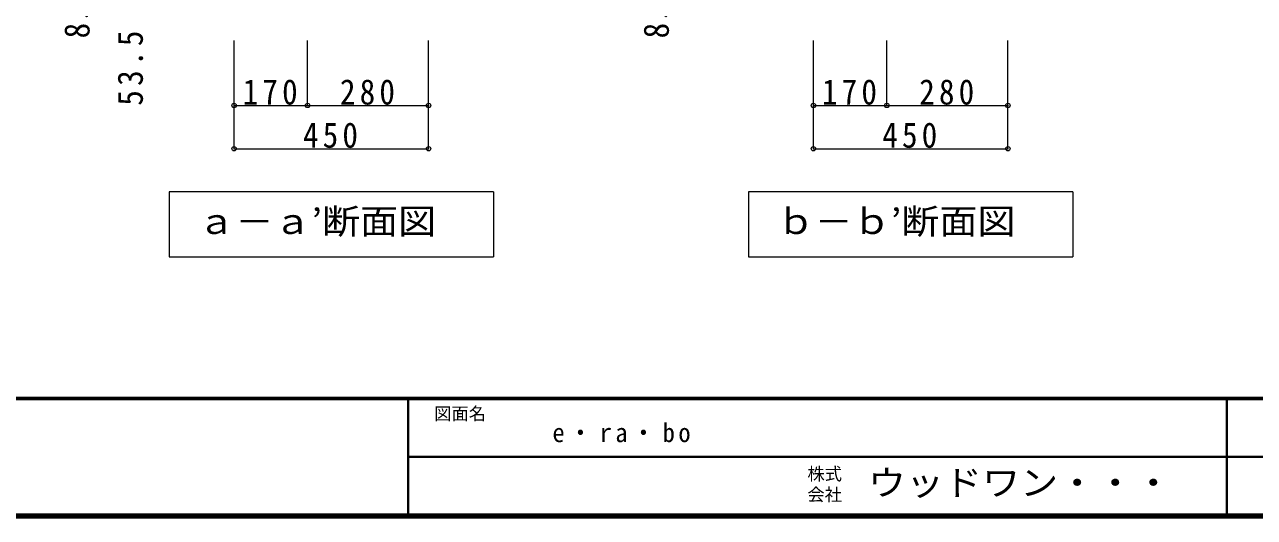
# Model space of a CAD drawing. Units: millimetres at full size, sheet at 1:20; details may follow other scales. Extents: x -3922 to 3878, y -2932 to 2722.
# Drawn here: x -909 to 1935, y -2864 to -1724 of the extents above; entities that cross this region are included whole.
import ezdxf
from ezdxf.enums import TextEntityAlignment as Align

# ---------------------------------------------------------------- set-up
doc = ezdxf.new("R2010")
doc.units = ezdxf.units.MM
doc.header["$LTSCALE"] = 20
doc.header["$PDMODE"] = 32
doc.header["$PDSIZE"] = 10
for name, color, linetype, lineweight in [('0-A_文字', 7, 'Continuous', 18), ('0-B_寸法', 7, 'Continuous', 9), ('F-1_枠', 6, 'Continuous', 40)]:
    doc.layers.add(name, color=color, linetype=linetype, lineweight=lineweight)
doc.layers.add('F-A_文字', color=7, linetype='Continuous')
doc.styles.add('ＭＳ ゴシック', font='')
doc.styles.get('ＭＳ ゴシック').set_extended_font_data('MS Gothic')

msp = doc.modelspace()

# ---------------------------------------------------------------- linework, layer by layer
at = {"layer": '0-A_文字'}
for p, q in [((175.01, -2111.27), (175.01, -2261.27)), ((1515.01, -2111.27), (1515.01, -2261.27)), ((-574.99, -2261.27), (175.01, -2261.27)), ((765.01, -2261.27), (1515.01, -2261.27))]:
    msp.add_line(p, q, dxfattribs=at)
for points in [[(175.01, -2111.27), (-574.99, -2111.27), (-574.99, -2261.27)], [(1515.01, -2111.27), (765.01, -2111.27), (765.01, -2261.27)]]:
    msp.add_lwpolyline(points, dxfattribs=at)
at = {"layer": '0-B_寸法', "color": 4}
for p, q in [((-424.99, -2011.27), (-424.99, -1761.27)), ((-254.99, -1911.27), (-254.99, -1761.27)), ((25.01, -2011.27), (25.01, -1761.27)), ((915.01, -2011.27), (915.01, -1761.27)), ((1085.01, -1911.27), (1085.01, -1761.27)), ((1365.01, -2011.27), (1365.01, -1761.27)), ((-424.99, -1911.27), (25.01, -1911.27)), ((915.01, -1911.27), (1365.01, -1911.27)), ((-424.99, -2011.27), (25.01, -2011.27)), ((915.01, -2011.27), (1365.01, -2011.27))]:
    msp.add_line(p, q, dxfattribs=at)
at = {"layer": '0-B_寸法'}
for p in [(-424.99, -1911.27), (-254.99, -1911.27), (25.01, -1911.27), (915.01, -1911.27), (1085.01, -1911.27), (1365.01, -1911.27), (-424.99, -2011.27), (25.01, -2011.27), (915.01, -2011.27), (1365.01, -2011.27)]:
    msp.add_point(p, dxfattribs=at)
at = {"layer": 'F-1_枠'}
for p, q in [((3877.97, -2587.71), (-3922.03, -2587.71)), ((3877.97, -2591.04), (-3922.03, -2591.04)), ((-22.03, -2591.04), (-22.03, -2857.71)), ((1871.3, -2591.04), (1871.3, -2857.71)), ((-22.03, -2724.37), (3871.3, -2724.38)), ((3877.97, -2857.71), (-3922.03, -2857.71)), ((3877.97, -2861.04), (-3922.03, -2861.04)), ((3877.97, -2864.37), (-3922.03, -2864.37))]:
    msp.add_line(p, q, dxfattribs=at)

# ---------------------------------------------------------------- texts
at = {"layer": '0-A_文字', "style": 'ＭＳ ゴシック', "width": 1.1}
for s, p in [('ａ－ａ’断面図', (-509.99, -2226.27)), ('ｂ－ｂ’断面図', (830.01, -2226.27))]:
    msp.add_text(s, height=58.65, dxfattribs=at).set_placement(p, align=Align.BOTTOM_LEFT)
at = {"layer": '0-A_文字', "insert": (311.3, -2691.04), "char_height": 43.99, "attachment_point": 7, "style": 'ＭＳ ゴシック'}
msp.add_mtext('\\T1.28;\\W0.95;e・ra・bo', dxfattribs=at)
at = {"layer": '0-B_寸法', "char_height": 58.65, "attachment_point": 7, "rotation": 90, "style": 'ＭＳ ゴシック'}
for s, insert in [('\\T1.28;\\W0.9;85.5', (-758.31, -1756.02)), ('\\T1.28;\\W0.9;85.5', (581.69, -1756.02)), ('\\T1.28;\\W0.9;53.5', (-634.99, -1911.84))]:
    msp.add_mtext(s, dxfattribs=dict(at, insert=insert))
at = {"layer": '0-B_寸法', "char_height": 58.65, "attachment_point": 7, "style": 'ＭＳ ゴシック'}
for s, insert in [('\\T1.27;\\W0.9;170', (-404.99, -1910.06)), ('\\T1.27;\\W0.9;280', (-179.99, -1910.06)), ('\\T1.27;\\W0.9;170', (935.01, -1910.06)), ('\\T1.27;\\W0.9;280', (1160.01, -1910.06)), ('\\T1.27;\\W0.9;450', (-265.53, -2010.06)), ('\\T1.27;\\W0.9;450', (1074.47, -2010.06))]:
    msp.add_mtext(s, dxfattribs=dict(at, insert=insert))
at = {"layer": 'F-A_文字', "style": 'ＭＳ ゴシック'}
for s, p in [('図面名', (37.97, -2647.71)), ('株式', (901.3, -2787.04)), ('会社', (901.3, -2835.04))]:
    msp.add_text(s, height=29.33, dxfattribs=at).set_placement(p, align=Align.BOTTOM_LEFT)
at = {"layer": 'F-A_文字', "style": 'ＭＳ ゴシック', "width": 1.1}
msp.add_text('ウッドワン・・・', height=58.65, dxfattribs=at).set_placement((1041.3, -2831.04), align=Align.BOTTOM_LEFT)

doc.saveas('drawing.dxf')
